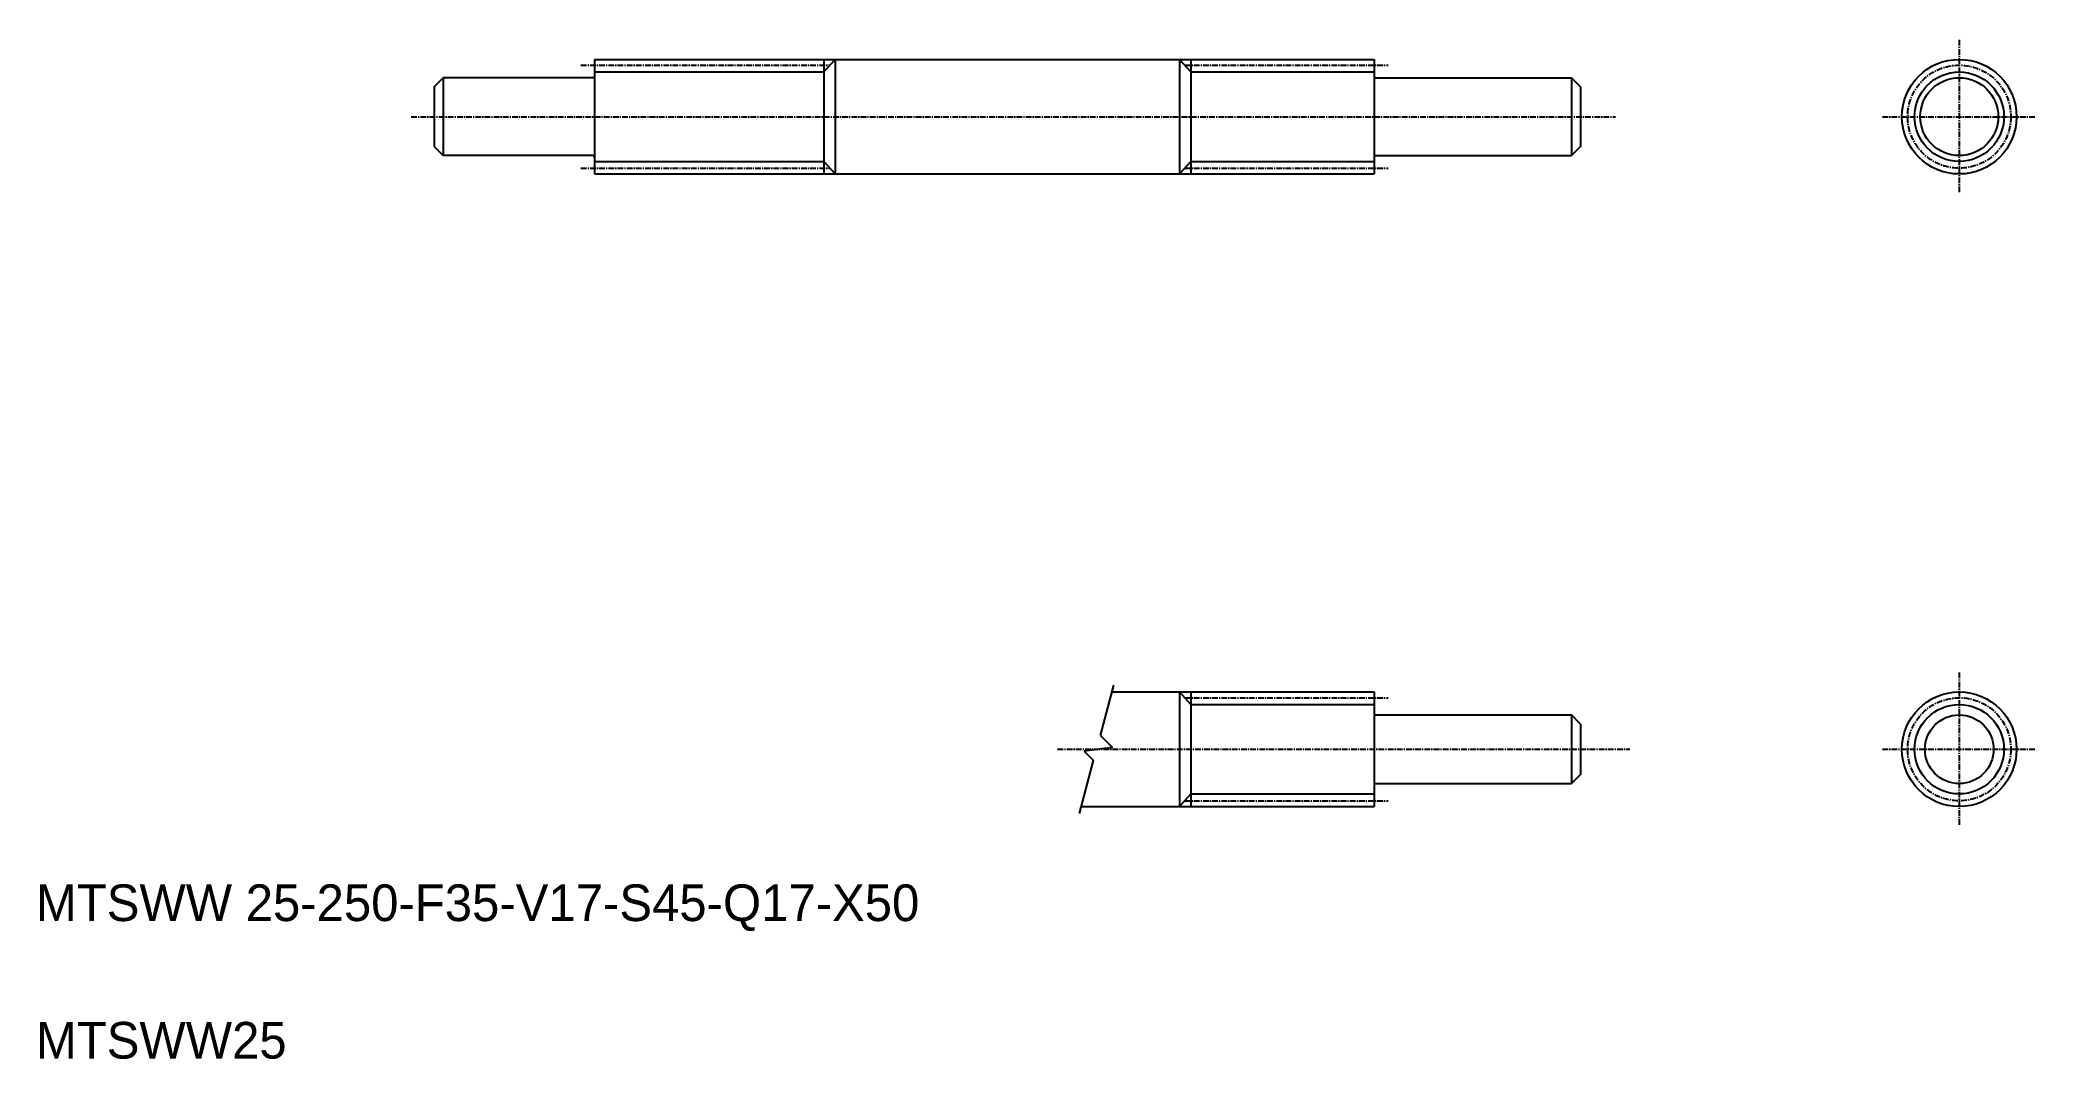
# Model space of a CAD drawing. Extents: x 91 to 526, y 168 to 390.
import ezdxf

# ---------------------------------------------------------------- set-up
doc = ezdxf.new("R2010")
doc.units = 0
doc.linetypes.add('CENTER', pattern=[2, 1.25, -0.25, 0.25, -0.25])
doc.layers.get('0').update_dxf_attribs({"linetype": 'CONTINUOUS'})
doc.layers.add('CENTER', color=1, linetype='CENTER')

msp = doc.modelspace()

# ---------------------------------------------------------------- linework, layer by layer
at = {"color": 7, "linetype": 'CONTINUOUS'}
for p, q in [((212.08, 386.22), (212.08, 361.22)), ((212.08, 386.22), (382.08, 386.22)), ((262.08, 386.22), (262.08, 361.22)), ((264.53, 386.22), (264.53, 361.22)), ((339.62, 386.22), (339.62, 361.22)), ((342.08, 386.22), (342.08, 361.22)), ((382.08, 386.22), (382.08, 361.22)), ((177.08, 380.22), (179.08, 382.22)), ((177.08, 380.22), (177.08, 367.22)), ((211.78, 382.22), (179.08, 382.22)), ((179.08, 382.22), (179.08, 365.22)), ((382.38, 382.22), (425.08, 382.22)), ((425.08, 382.22), (425.08, 365.22)), ((427.08, 380.22), (425.08, 382.22)), ((427.08, 380.22), (427.08, 367.22)), ((177.08, 367.22), (179.08, 365.22)), ((427.08, 367.22), (425.08, 365.22)), ((211.78, 365.22), (179.08, 365.22)), ((382.38, 365.22), (425.08, 365.22)), ((212.08, 361.22), (382.08, 361.22)), ((254.58, 361.22), (254.58, 361.22)), ((297.08, 361.22), (297.08, 361.22)), ((324.89, 248.21), (382.08, 248.21)), ((339.62, 248.21), (339.62, 223.21)), ((342.08, 248.21), (342.08, 223.21)), ((382.08, 248.21), (382.08, 223.21)), ((382.38, 243.21), (425.08, 243.21)), ((425.08, 243.21), (425.08, 228.21)), ((427.08, 241.21), (425.08, 243.21)), ((427.08, 241.21), (427.08, 230.21)), ((382.38, 228.21), (425.08, 228.21)), ((427.08, 230.21), (425.08, 228.21)), ((318.19, 223.21), (382.08, 223.21))]:
    msp.add_line(p, q, dxfattribs=at)
at = {"color": 3, "linetype": 'CONTINUOUS'}
for p, q in [((212.08, 383.47), (262.08, 383.47)), ((262.08, 383.47), (264.53, 386.22)), ((342.08, 383.47), (339.62, 386.22)), ((342.08, 383.47), (382.08, 383.47)), ((212.08, 363.97), (262.08, 363.97)), ((262.08, 363.97), (264.53, 361.22)), ((342.08, 363.97), (339.62, 361.22)), ((342.08, 363.97), (382.08, 363.97)), ((322.35, 238.73), (325.29, 249.71)), ((342.08, 245.46), (339.62, 248.21)), ((342.08, 245.46), (382.08, 245.46)), ((324.98, 236.1), (318.85, 235.31)), ((318.85, 235.31), (320.89, 233.27)), ((322.35, 238.73), (324.98, 236.1)), ((317.79, 221.71), (320.89, 233.27)), ((342.08, 225.96), (339.62, 223.21)), ((342.08, 225.96), (382.08, 225.96))]:
    msp.add_line(p, q, dxfattribs=at)
at = {"color": 7, "linetype": 'CONTINUOUS'}
for centre, radius in [((509.63, 373.72), 12.5), ((509.63, 373.72), 8.5), ((509.63, 235.71), 12.5), ((509.63, 235.71), 7.5)]:
    msp.add_circle(centre, radius, dxfattribs=at)
at = {"color": 3, "linetype": 'CONTINUOUS'}
for centre in [(509.63, 373.72), (509.63, 235.71)]:
    msp.add_circle(centre, 9.75, dxfattribs=at)
at = {"color": 7, "linetype": 'CONTINUOUS'}
for centre, start, end in [((211.78, 382.52), 270, 0), ((382.38, 382.52), 180, 270), ((211.78, 364.92), 360, 90), ((382.38, 364.92), 90, 180), ((382.38, 243.51), 180, 270), ((382.38, 227.91), 90, 180)]:
    msp.add_arc(centre, 0.3, start, end, dxfattribs=at)
at = {"layer": 'CENTER', "color": 1, "linetype": 'CENTER'}
for p, q in [((509.63, 390.47), (509.63, 356.97)), ((209.08, 384.97), (263.41, 384.97)), ((340.74, 384.97), (385.08, 384.97)), ((172.08, 373.72), (434.65, 373.72)), ((492.87, 373.72), (526.38, 373.72)), ((209.08, 362.47), (263.41, 362.47)), ((340.74, 362.47), (385.08, 362.47)), ((509.63, 252.46), (509.63, 218.95)), ((340.74, 246.96), (385.08, 246.96)), ((313.02, 235.71), (437.77, 235.71)), ((492.87, 235.71), (526.38, 235.71)), ((340.74, 224.46), (385.08, 224.46))]:
    msp.add_line(p, q, dxfattribs=at)
for centre in [(509.63, 373.72), (509.63, 235.71)]:
    msp.add_circle(centre, 11.25, dxfattribs=at)

# ---------------------------------------------------------------- texts
at = {"color": 7, "linetype": 'CONTINUOUS'}
for s, p in [('MTSWW 25-250-F35-V17-S45-Q17-X50', (90.25, 198.23)), ('MTSWW25', (90.25, 168.23))]:
    msp.add_text(s, height=8, dxfattribs=at).set_placement(p)

doc.saveas('drawing.dxf')
